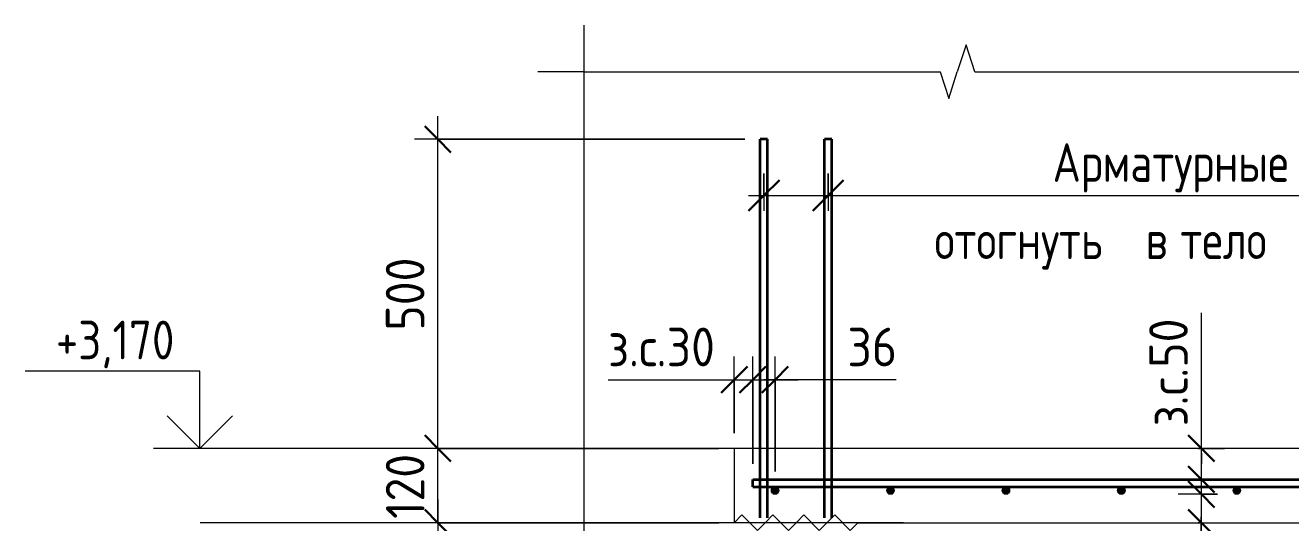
# Model space of a CAD drawing. Header units: millimetres. Extents: x 66339 to 175313, y -6307 to 14735.
# Drawn here: x 168235 to 170283, y 3050 to 3854 of the extents above; entities that cross this region are included whole.
import ezdxf

# ---------------------------------------------------------------- set-up
doc = ezdxf.new("R2010")
doc.units = ezdxf.units.MM
for name, color, linetype, lineweight in [('AA_Dim', 7, 'Continuous', 9), ('AA_Dim-25', 7, 'Continuous', 9), ('AA_Oformlenie', 7, 'Continuous', 9), ('AA_Vinoska', 7, 'Continuous', 9), ('AA_Visotnaya otmetka', 7, 'Continuous', 9), ('AF_Perekritie_Опалубка', 253, 'Continuous', 18), ('KR_Armatura', 7, 'Continuous', 20), ('KR_Armatura_Tonkie', 7, 'Continuous', 20)]:
    doc.layers.add(name, color=color, linetype=linetype, lineweight=lineweight)
doc.styles.add('GOST Common_2', font='GOST Common.ttf', dxfattribs={"width": 0.85, "height": 62.5})
doc.styles.add('ISOCPEUR_10', font='isocpeur.ttf', dxfattribs={"width": 0.85, "height": 62.5})
doc.styles.add('ISOCPEUR_11', font='isocpeur.ttf', dxfattribs={"width": 0.9, "height": 62.5})
doc.dimstyles.new('00_Точн_3_знака__прозр__4', dxfattribs={"dimscale": 304.8, "dimtxt": 62.248823, "dimasz": 0.139436, "dimexe": 0.123031, "dimexo": 0.082021, "dimgap": 0.008202, "dimtad": 1, "dimdec": 3, "dimrnd": 0.001, "dimdsep": 46, "dimtxsty": 'ISOCPEUR_11', "dimblk1": 'OBLIQUE', "dimblk2": 'OBLIQUE', "dimsah": 1, "dimcen": 0.09, "dimdle": 0.123031, "dimazin": 0, "dimtfac": 1, "dimtdec": 4, "dimtix": 1, "dimtmove": 1, "dimatfit": 3, "dimfxl": 1, "dimtvp": 1, "dimtolj": 1, "dimtzin": 0, "dimlwd": 18, "dimlwe": 18, "dimarcsym": 2})
doc.dimstyles.new('00_Точн_3_знака__прозр__5', dxfattribs={"dimscale": 304.8, "dimtxt": 62.248823, "dimasz": 0.139436, "dimexe": 0.123031, "dimexo": 0.082021, "dimgap": 0.008202, "dimtad": 1, "dimdec": 3, "dimrnd": 0.001, "dimdsep": 46, "dimtxsty": 'ISOCPEUR_11', "dimblk1": 'OBLIQUE', "dimblk2": 'OBLIQUE', "dimsah": 1, "dimcen": 0.09, "dimdle": 0.123031, "dimazin": 0, "dimtfac": 1, "dimtdec": 4, "dimtix": 1, "dimtmove": 0, "dimatfit": 3, "dimfxl": 1, "dimtvp": 1, "dimtolj": 1, "dimtzin": 0, "dimlwd": 18, "dimlwe": 18, "dimarcsym": 2})
doc.dimstyles.new('10_Раскладка_арматуры_с_засечками_1', dxfattribs={"dimscale": 304.8, "dimtxt": 0.18, "dimasz": 0.164042, "dimexe": 0.082021, "dimexo": 0, "dimgap": 0, "dimtad": 1, "dimdec": 3, "dimrnd": 0.001, "dimdsep": 46, "dimtxsty": 'GOST Common_2', "dimblk1": 'OBLIQUE', "dimblk2": 'OBLIQUE', "dimsah": 1, "dimcen": 0.09, "dimdle": 0.082021, "dimazin": 0, "dimtfac": 1, "dimtdec": 4, "dimtix": 1, "dimtmove": 0, "dimatfit": 3, "dimfxl": 1, "dimtvp": 1, "dimtolj": 1, "dimtzin": 0, "dimlwd": 18, "dimlwe": 18, "dimarcsym": 2})

# ---------------------------------------------------------------- blocks, each defined once
blk = doc.blocks.new('011_Прямоугольник обрыва _ЭлУзла_ - 011_Прямоугольник обрыва _ЭлУзла_-4121425-2-2 Армирование')
at = {"layer": 'AA_Oformlenie'}
for p, q in [((-11873.1, 1999), (-11873.1, 3779.4)), ((-11873.1, 3779.4), (-11296.5, 3779.4)), ((-11240.9, 3779.4), (-10088.3, 3779.4))]:
    blk.add_line(p, q, dxfattribs=at)
blk = doc.blocks.new('Последовательность узлов - 3мм масшт20 маскировка-904226-2-2 Армирование')
at = {"layer": 'AA_Oformlenie'}
for p, q in [((-11630, 3050), (-11617.5, 3062.5)), ((-11592.5, 3037.5), (-11617.5, 3062.5)), ((-11580, 3050), (-11567.5, 3062.5)), ((-11542.5, 3037.5), (-11567.5, 3062.5)), ((-11530, 3050), (-11517.5, 3062.5)), ((-11492.5, 3037.5), (-11517.5, 3062.5)), ((-11480, 3050), (-11467.5, 3062.5)), ((-11442.5, 3037.5), (-11467.5, 3062.5)), ((-11580, 3050), (-11592.5, 3037.5)), ((-11530, 3050), (-11542.5, 3037.5)), ((-11480, 3050), (-11492.5, 3037.5)), ((-11430, 3050), (-11442.5, 3037.5))]:
    blk.add_line(p, q, dxfattribs=at)
blk = doc.blocks.new('Высотные отметки - Стрелка вверх-400292-2-2 Армирование')
at = {"layer": 'AA_Vinoska'}
for p, q in [((-12490, -2825), (-12772.5, -2825)), ((-12490, -2950), (-12490, -2825)), ((-12490, -2950), (-12543, -2897)), ((-12490, -2950), (-12436.9, -2897)), ((-12415, -2950), (-12565, -2950))]:
    blk.add_line(p, q, dxfattribs=at)
blk = doc.blocks.new('DIMBLOCK116-2-2 Армирование')
at = {"layer": 'AA_Dim-25', "lineweight": 30}
for p, q in [((168902.4, 3170), (168881.2, 3191.3)), ((168902.4, 3170), (168923.7, 3148.8)), ((168902.4, 3050), (168881.2, 3071.3)), ((168902.4, 3050), (168923.7, 3028.8))]:
    blk.add_line(p, q, dxfattribs=at)
at = {"layer": 'AA_Dim-25', "lineweight": 18}
for p, q in [((169357.2, 3170), (168864.9, 3170)), ((168902.4, 3050), (168902.4, 3170)), ((168902.4, 3170), (169357.2, 3170)), ((169357.2, 3050), (168864.9, 3050)), ((168902.4, 3050), (169357.2, 3050))]:
    blk.add_line(p, q, dxfattribs=at)
at = {"layer": 'AA_Dim-25', "color": 0, "lineweight": 18, "insert": (168818.3, 3056.1), "char_height": 62.5, "width": 129.286, "attachment_point": 1, "rotation": 90, "line_spacing_factor": 1.149209, "style": 'ISOCPEUR_11'}
blk.add_mtext('120', dxfattribs=at)
blk = doc.blocks.new('_Oblique')
at = {"color": 0, "linetype": 'ByBlock', "lineweight": -2}
blk.add_line((-0.5, -0.5), (0.5, 0.5), dxfattribs=at)
blk = doc.blocks.new('DIMBLOCK117-2-2 Армирование')
at = {"layer": 'AA_Dim-25', "lineweight": 18}
for p, q in [((168902.4, 3170), (168902.4, 3707.5)), ((169399.2, 3670), (168864.9, 3670)), ((168902.4, 3670), (169399.2, 3670)), ((169357.2, 3170), (168864.9, 3170)), ((168902.4, 3170), (169357.2, 3170))]:
    blk.add_line(p, q, dxfattribs=at)
at = {"layer": 'AA_Dim-25', "lineweight": 30}
for p, q in [((168902.4, 3670), (168881.2, 3691.2)), ((168902.4, 3670), (168923.7, 3648.8)), ((168902.4, 3170), (168881.2, 3191.3)), ((168902.4, 3170), (168923.7, 3148.8))]:
    blk.add_line(p, q, dxfattribs=at)
at = {"layer": 'AA_Dim-25', "color": 0, "lineweight": 18, "insert": (168818.3, 3360.7), "char_height": 62.5, "width": 142.215, "attachment_point": 1, "rotation": 90, "line_spacing_factor": 1.149209, "style": 'ISOCPEUR_11'}
blk.add_mtext('500', dxfattribs=at)
blk = doc.blocks.new('DIMBLOCK118-2-2 Армирование')
at = {"layer": 'AA_Dim-25', "lineweight": 18}
for p, q in [((168902.4, 3087.5), (168902.4, 2962.5)), ((169357.2, 3050), (168864.9, 3050)), ((168902.4, 3050), (169357.2, 3050)), ((168800.4, 2994.8), (168902.4, 3025)), ((168800.4, 2890.8), (168800.4, 2994.8)), ((169387.2, 3000), (168864.9, 3000)), ((168902.4, 3000), (169387.2, 3000))]:
    blk.add_line(p, q, dxfattribs=at)
at = {"layer": 'AA_Dim-25', "lineweight": 30}
for p, q in [((168902.4, 3050), (168881.2, 3071.3)), ((168902.4, 3050), (168923.7, 3028.8)), ((168902.4, 3000), (168881.2, 3021.3)), ((168902.4, 3000), (168923.7, 2978.8))]:
    blk.add_line(p, q, dxfattribs=at)
at = {"layer": 'AA_Dim-25', "color": 0, "lineweight": 18, "insert": (168716.2, 2890.8), "char_height": 62.5, "width": 94.81, "attachment_point": 1, "rotation": 90, "line_spacing_factor": 1.149209, "style": 'ISOCPEUR_11'}
blk.add_mtext('50', dxfattribs=at)
blk = doc.blocks.new('DIMBLOCK126-2-2 Армирование')
at = {"layer": 'AA_Dim-25', "lineweight": 18}
for p, q in [((170138.2, 3012.5), (170138.2, 3133.5)), ((170164.4, 3096), (170100.7, 3096)), ((170138.2, 3096), (170164.4, 3096)), ((170137.8, 3046.4), (170138.2, 3073)), ((170133.1, 3050), (170175.7, 3050)), ((170138.2, 3050), (170133.1, 3050)), ((170137.8, 2832.3), (170137.8, 3046.4))]:
    blk.add_line(p, q, dxfattribs=at)
at = {"layer": 'AA_Dim-25', "lineweight": 30}
for p, q in [((170138.2, 3096), (170116.9, 3117.3)), ((170138.2, 3096), (170159.4, 3074.8)), ((170138.2, 3050), (170116.9, 3071.3)), ((170138.2, 3050), (170159.4, 3028.8))]:
    blk.add_line(p, q, dxfattribs=at)
at = {"layer": 'AA_Dim-25', "color": 0, "lineweight": 18, "insert": (170053.6, 2832.3), "char_height": 62.5, "width": 226.969, "attachment_point": 1, "rotation": 90, "line_spacing_factor": 1.149209, "style": 'ISOCPEUR_11'}
blk.add_mtext('з.с.46', dxfattribs=at)
blk = doc.blocks.new('DIMBLOCK127-2-2 Армирование')
at = {"layer": 'AA_Dim-25', "lineweight": 18}
for p, q in [((170137.8, 3389.2), (170137.8, 3181)), ((170138.2, 3082.5), (170138.2, 3207.5)), ((170137.8, 3181), (170138.2, 3145)), ((170133.1, 3170), (170175.7, 3170)), ((170138.2, 3170), (170133.1, 3170)), ((170133.1, 3120), (170175.7, 3120)), ((170138.2, 3120), (170133.1, 3120))]:
    blk.add_line(p, q, dxfattribs=at)
at = {"layer": 'AA_Dim-25', "lineweight": 30}
for p, q in [((170138.2, 3170), (170116.9, 3191.3)), ((170138.2, 3170), (170159.4, 3148.8)), ((170138.2, 3120), (170116.9, 3141.3)), ((170138.2, 3120), (170159.4, 3098.8))]:
    blk.add_line(p, q, dxfattribs=at)
at = {"layer": 'AA_Dim-25', "color": 0, "lineweight": 18, "insert": (170053.6, 3206), "char_height": 62.5, "width": 219.786, "attachment_point": 1, "rotation": 90, "line_spacing_factor": 1.149209, "style": 'ISOCPEUR_11'}
blk.add_mtext('з.с.50', dxfattribs=at)
blk = doc.blocks.new('DIMBLOCK128-2-2 Армирование')
at = {"layer": 'AA_Dim-25', "lineweight": 18}
for p, q in [((169382.2, 3195), (169382.2, 3318.7)), ((169412.2, 3145), (169412.2, 3318.7)), ((169178.1, 3281.2), (169386.3, 3281.2)), ((169344.7, 3281.2), (169412.2, 3281.2)), ((169382.2, 3281.2), (169382.2, 3195)), ((169386.3, 3281.2), (169397.2, 3281.2)), ((169412.2, 3281.2), (169412.2, 3145))]:
    blk.add_line(p, q, dxfattribs=at)
at = {"layer": 'AA_Dim-25', "lineweight": 30}
for p, q in [((169382.2, 3281.2), (169403.4, 3302.5)), ((169412.2, 3281.2), (169433.4, 3302.5)), ((169382.2, 3281.2), (169360.9, 3260)), ((169412.2, 3281.2), (169390.9, 3260))]:
    blk.add_line(p, q, dxfattribs=at)
at = {"layer": 'AA_Dim-25', "color": 0, "lineweight": 18, "insert": (169178.1, 3365.4), "char_height": 62.5, "width": 219.786, "attachment_point": 1, "line_spacing_factor": 1.149209, "style": 'ISOCPEUR_11'}
blk.add_mtext('з.с.30', dxfattribs=at)
blk = doc.blocks.new('DIMBLOCK129-2-2 Армирование')
at = {"layer": 'AA_Dim-25', "lineweight": 18}
for p, q in [((169412.2, 3145), (169412.2, 3318.7)), ((169448.2, 3133), (169448.2, 3318.7)), ((169412.2, 3281.2), (169485.7, 3281.2)), ((169412.2, 3281.2), (169412.2, 3145)), ((169540.3, 3281.2), (169430.2, 3281.2)), ((169448.2, 3281.2), (169448.2, 3133)), ((169644.3, 3281.2), (169540.3, 3281.2))]:
    blk.add_line(p, q, dxfattribs=at)
at = {"layer": 'AA_Dim-25', "lineweight": 30}
for p, q in [((169412.2, 3281.2), (169433.4, 3302.5)), ((169448.2, 3281.2), (169469.4, 3302.5)), ((169412.2, 3281.2), (169390.9, 3260)), ((169448.2, 3281.2), (169426.9, 3260))]:
    blk.add_line(p, q, dxfattribs=at)
at = {"layer": 'AA_Dim-25', "color": 0, "lineweight": 18, "insert": (169565.3, 3365.4), "char_height": 62.5, "width": 94.81, "attachment_point": 1, "line_spacing_factor": 1.149209, "style": 'ISOCPEUR_11'}
blk.add_mtext('36', dxfattribs=at)
blk = doc.blocks.new('010_Текст с выноской - Текст 2 строки-4111793-2-2 Армирование')
at = {"layer": 'AA_Vinoska'}
blk.add_line((-11321.2, 3579.2), (-10196.2, 3579.2), dxfattribs=at)
blk = doc.blocks.new('DIMBLOCK134-2-2 Армирование')
at = {"layer": 'AA_Dim-25', "lineweight": 18}
for p, q in [((169430.2, 3614.5), (169430.2, 3554.2)), ((169430.2, 3579.2), (169430.2, 3614.5)), ((169534.2, 3614.5), (169534.2, 3554.2)), ((169534.2, 3579.2), (169534.2, 3614.5)), ((169405.2, 3579.2), (169559.2, 3579.2))]:
    blk.add_line(p, q, dxfattribs=at)
at = {"layer": 'AA_Dim-25', "lineweight": 30}
for p, q in [((169430.2, 3579.2), (169455.2, 3604.2)), ((169534.2, 3579.2), (169559.2, 3604.2)), ((169430.2, 3579.2), (169405.2, 3554.2)), ((169534.2, 3579.2), (169509.2, 3554.2))]:
    blk.add_line(p, q, dxfattribs=at)

msp = doc.modelspace()

# ---------------------------------------------------------------- hatches: boundary and pattern name
at = {"layer": 'KR_Armatura'}
h = msp.add_hatch(color=256, dxfattribs=at)
edge = h.paths.add_edge_path()
edge.add_arc((169448.1805, 3102), 6, 0, 360)
for points in [[(169445.1805, 3096.8038), (169451.1805, 3096.8038), (169454.1805, 3102), (169451.1805, 3107.1962), (169445.1805, 3107.1962), (169442.1805, 3102)], [(169631.9805, 3096.8038), (169637.9805, 3096.8038), (169640.9805, 3102), (169637.9805, 3107.1962), (169631.9805, 3107.1962), (169628.9805, 3102)], [(169818.7805, 3096.8038), (169824.7805, 3096.8038), (169827.7805, 3102), (169824.7805, 3107.1962), (169818.7805, 3107.1962), (169815.7805, 3102)], [(170005.5805, 3096.8038), (170011.5805, 3096.8038), (170014.5805, 3102), (170011.5805, 3107.1962), (170005.5805, 3107.1962), (170002.5805, 3102)], [(170192.3805, 3096.8038), (170198.3805, 3096.8038), (170201.3805, 3102), (170198.3805, 3107.1962), (170192.3805, 3107.1962), (170189.3805, 3102)]]:
    msp.add_hatch(color=256, dxfattribs=at).paths.add_polyline_path(points)
h = msp.add_hatch(color=256, dxfattribs=at)
edge = h.paths.add_edge_path()
edge.add_arc((169634.9805, 3102), 6, 0, 360)
h = msp.add_hatch(color=256, dxfattribs=at)
edge = h.paths.add_edge_path()
edge.add_arc((169821.7805, 3102), 6, 0, 360)
h = msp.add_hatch(color=256, dxfattribs=at)
edge = h.paths.add_edge_path()
edge.add_arc((170008.5805, 3102), 6, 0, 360)
h = msp.add_hatch(color=256, dxfattribs=at)
edge = h.paths.add_edge_path()
edge.add_arc((170195.3805, 3102), 6, 0, 360)

# ---------------------------------------------------------------- linework, layer by layer
at = {"layer": 'AA_Vinoska'}
for p, q in [((169139.0395, 3779.3723), (169139.0395, 3854.3723)), ((169757.2148, 3822.6974), (169743.1376, 3779.3723)), ((169771.292, 3779.3723), (169757.2148, 3822.6974)), ((169139.0395, 3779.3723), (169064.0395, 3779.3723)), ((169715.6376, 3779.3723), (169729.3876, 3736.071)), ((169729.3876, 3736.071), (169743.1376, 3779.3723)), ((169558.8892, 3579.174), (169690.9651, 3579.174))]:
    msp.add_line(p, q, dxfattribs=at)
at = {"layer": 'AA_Visotnaya otmetka'}
for p, q in [((169958.9466, 3170), (168517.3947, 3170)), ((169958.9466, 3170), (169958.9466, 3170)), ((169655.8733, 3050), (168518.1319, 3050)), ((169655.8733, 3050), (169655.8733, 3050))]:
    msp.add_line(p, q, dxfattribs=at)
at = {"layer": 'AF_Perekritie_Опалубка', "lineweight": 20}
for p, q in [((169424.1805, 3170), (169382.1805, 3170)), ((169382.1805, 3170), (169382.1805, 3050)), ((169436.1805, 3170), (169424.1805, 3170)), ((169528.1805, 3170), (169436.1805, 3170)), ((169540.1805, 3170), (169528.1805, 3170)), ((171382.1805, 3170), (169540.1805, 3170)), ((169582.1805, 3050), (171382.1805, 3050))]:
    msp.add_line(p, q, dxfattribs=at)
at = {"layer": 'KR_Armatura'}
for p, q in [((169445.1805, 3107.1962), (169442.1805, 3102)), ((169442.1805, 3102), (169445.1805, 3096.8038)), ((169451.1805, 3107.1962), (169445.1805, 3107.1962)), ((169445.1805, 3096.8038), (169451.1805, 3096.8038)), ((169454.1805, 3102), (169451.1805, 3107.1962)), ((169451.1805, 3096.8038), (169454.1805, 3102)), ((169631.9805, 3107.1962), (169628.9805, 3102)), ((169628.9805, 3102), (169631.9805, 3096.8038)), ((169637.9805, 3107.1962), (169631.9805, 3107.1962)), ((169631.9805, 3096.8038), (169637.9805, 3096.8038)), ((169640.9805, 3102), (169637.9805, 3107.1962)), ((169637.9805, 3096.8038), (169640.9805, 3102)), ((169818.7805, 3107.1962), (169815.7805, 3102)), ((169815.7805, 3102), (169818.7805, 3096.8038)), ((169824.7805, 3107.1962), (169818.7805, 3107.1962)), ((169818.7805, 3096.8038), (169824.7805, 3096.8038)), ((169827.7805, 3102), (169824.7805, 3107.1962)), ((169824.7805, 3096.8038), (169827.7805, 3102)), ((170005.5805, 3107.1962), (170002.5805, 3102)), ((170002.5805, 3102), (170005.5805, 3096.8038)), ((170011.5805, 3107.1962), (170005.5805, 3107.1962)), ((170005.5805, 3096.8038), (170011.5805, 3096.8038)), ((170014.5805, 3102), (170011.5805, 3107.1962)), ((170011.5805, 3096.8038), (170014.5805, 3102)), ((170192.3805, 3107.1962), (170189.3805, 3102)), ((170189.3805, 3102), (170192.3805, 3096.8038)), ((170198.3805, 3107.1962), (170192.3805, 3107.1962)), ((170192.3805, 3096.8038), (170198.3805, 3096.8038)), ((170201.3805, 3102), (170198.3805, 3107.1962)), ((170198.3805, 3096.8038), (170201.3805, 3102))]:
    msp.add_line(p, q, dxfattribs=at)
for centre in [(169448.1805, 3102), (169634.9805, 3102), (169821.7805, 3102), (170008.5805, 3102), (170195.3805, 3102)]:
    msp.add_circle(centre, 6, dxfattribs=at)
at = {"layer": 'KR_Armatura_Tonkie', "lineweight": 35}
for p, q in [((169436.1805, 3670), (169424.1805, 3670)), ((169424.1805, 3058), (169424.1805, 3670)), ((169436.1805, 3058), (169436.1805, 3670)), ((169540.1805, 3670), (169528.1805, 3670)), ((169528.1805, 3058), (169528.1805, 3670)), ((169540.1805, 3058), (169540.1805, 3670)), ((169412.1805, 3120), (171352.1805, 3120)), ((169412.1805, 3108), (169412.1805, 3120)), ((169412.1805, 3108), (171352.1805, 3108))]:
    msp.add_line(p, q, dxfattribs=at)

# ---------------------------------------------------------------- block references
at = {"layer": 'AA_Oformlenie'}
for name in ['011_Прямоугольник обрыва _ЭлУзла_ - 011_Прямоугольник обрыва _ЭлУзла_-4121425-2-2 Армирование', 'Последовательность узлов - 3мм масшт20 маскировка-904226-2-2 Армирование']:
    msp.add_blockref(name, (181012.1805, 0), dxfattribs=at)
at = {"layer": 'AA_Vinoska'}
msp.add_blockref('010_Текст с выноской - Текст 2 строки-4111793-2-2 Армирование', (181012.1805, 0), dxfattribs=at)
at = {"layer": 'AA_Visotnaya otmetka'}
msp.add_blockref('Высотные отметки - Стрелка вверх-400292-2-2 Армирование', (181007.3522, 6120), dxfattribs=at)

# ---------------------------------------------------------------- texts
at = {"layer": 'AA_Vinoska', "char_height": 62.5, "attachment_point": 1, "style": 'GOST Common_2'}
for s, insert, width in [('Арматурные', (169897.4284, 3663.7316), 499.15068), ('\\fGOST Common|b0|i0|c204|p34|;\\W.85; ', (170029.5725, 3538.7316), 22.146617), ('\\fGOST Common|b0|i0|c204|p34|;\\W.85; ', (170085.7964, 3538.7316), 22.146617), ('\\fGOST Common|b0|i0|c204|p34|;\\W.85; ', (170265.7131, 3538.7316), 22.146617), ('отогнуть', (169706.2847, 3538.7316), 391.824766), ('\\fGOST Common|b0|i0|c204|p34|;\\W.85;в', (170047.8452, 3538.7316), 45.99682), ('тело', (170104.0692, 3538.7316), 195.912383)]:
    msp.add_mtext(s, dxfattribs=dict(at, insert=insert, width=width))
at = {"layer": 'AA_Visotnaya otmetka', "insert": (168284.349, 3376.6535), "char_height": 62.5, "width": 229.30959, "attachment_point": 1, "line_spacing_factor": 1.149209, "style": 'ISOCPEUR_10'}
msp.add_mtext('+3,170', dxfattribs=at)

# ---------------------------------------------------------------- dimensions: what is measured, and where the dimension line sits
at = {"layer": 'AA_Dim', "lineweight": 18}
for base, p1, p2, override, picture, middle in [((168902.4171, 3670), (169382.1805, 3170), (169424.1805, 3670), {"dimpost": '<>', "dimfxl": 501.760899}, 'DIMBLOCK117-2-2 Армирование', (168868.6671, 3420)), ((168902.4171, 3170), (169382.1805, 3050), (169382.1805, 3170), {"dimpost": '<>', "dimfxl": 120}, 'DIMBLOCK116-2-2 Армирование', (168868.6671, 3110))]:
    dim = msp.add_linear_dim(base=base, p1=p1, p2=p2, angle=90, dimstyle='00_Точн_3_знака__прозр__5', override=override, dxfattribs=at)
    dim.commit()
    dim.dimension.update_dxf_attribs({"geometry": picture, "text_midpoint": middle})
dim = msp.add_linear_dim(base=(169534.1805, 3579.1877), p1=(169430.1805, 3614.5431), p2=(169534.1805, 3614.5431), dimstyle='10_Раскладка_арматуры_с_засечками_1', override={"dimpost": '<>', "dimfxl": 104}, dxfattribs=at)
dim.commit()
dim.dimension.update_dxf_attribs({"geometry": 'DIMBLOCK134-2-2 Армирование', "text_midpoint": (169482.1805, 3610.4377)})
for base, p1, p2, override, picture, middle in [((170138.1708, 3170), (170108.1188, 3120), (170108.1188, 3170), {"dimpost": 'з.с.<>', "dimfxl": 50}, 'DIMBLOCK127-2-2 Армирование', (170095.2873, 3315.9228)), ((170138.1708, 3096), (170108.1188, 3050), (170189.3805, 3096), {"dimpost": 'з.с.<>', "dimfxl": 93.378061}, 'DIMBLOCK126-2-2 Армирование', (170095.2873, 2945.7427)), ((168902.4171, 3000), (169382.1805, 3050), (169412.1805, 3000), {"dimpost": '<>', "dimfxl": 58.309519}, 'DIMBLOCK118-2-2 Армирование', (168757.8742, 2938.246))]:
    dim = msp.add_linear_dim(base=base, p1=p1, p2=p2, angle=90, dimstyle='00_Точн_3_знака__прозр__4', override=override, dxfattribs=at)
    dim.commit()
    dim.dimension.update_dxf_attribs({"geometry": picture, "text_midpoint": middle, "dimtype": 160, "text_rotation": 90})
for base, p1, p2, override, picture, middle in [((169412.1805, 3281.2165), (169382.1805, 3170), (169412.1805, 3120), {"dimpost": 'з.с.<>', "dimfxl": 58.309519}, 'DIMBLOCK128-2-2 Армирование', (169287.9955, 3323.7222)), ((169448.1805, 3281.2165), (169412.1805, 3120), (169448.1805, 3108), {"dimpost": '<>', "dimfxl": 37.947332}, 'DIMBLOCK129-2-2 Армирование', (169612.6692, 3323.7222))]:
    dim = msp.add_linear_dim(base=base, p1=p1, p2=p2, dimstyle='00_Точн_3_знака__прозр__4', override=override, dxfattribs=at)
    dim.commit()
    dim.dimension.update_dxf_attribs({"geometry": picture, "text_midpoint": middle, "dimtype": 160})

doc.saveas('drawing.dxf')
